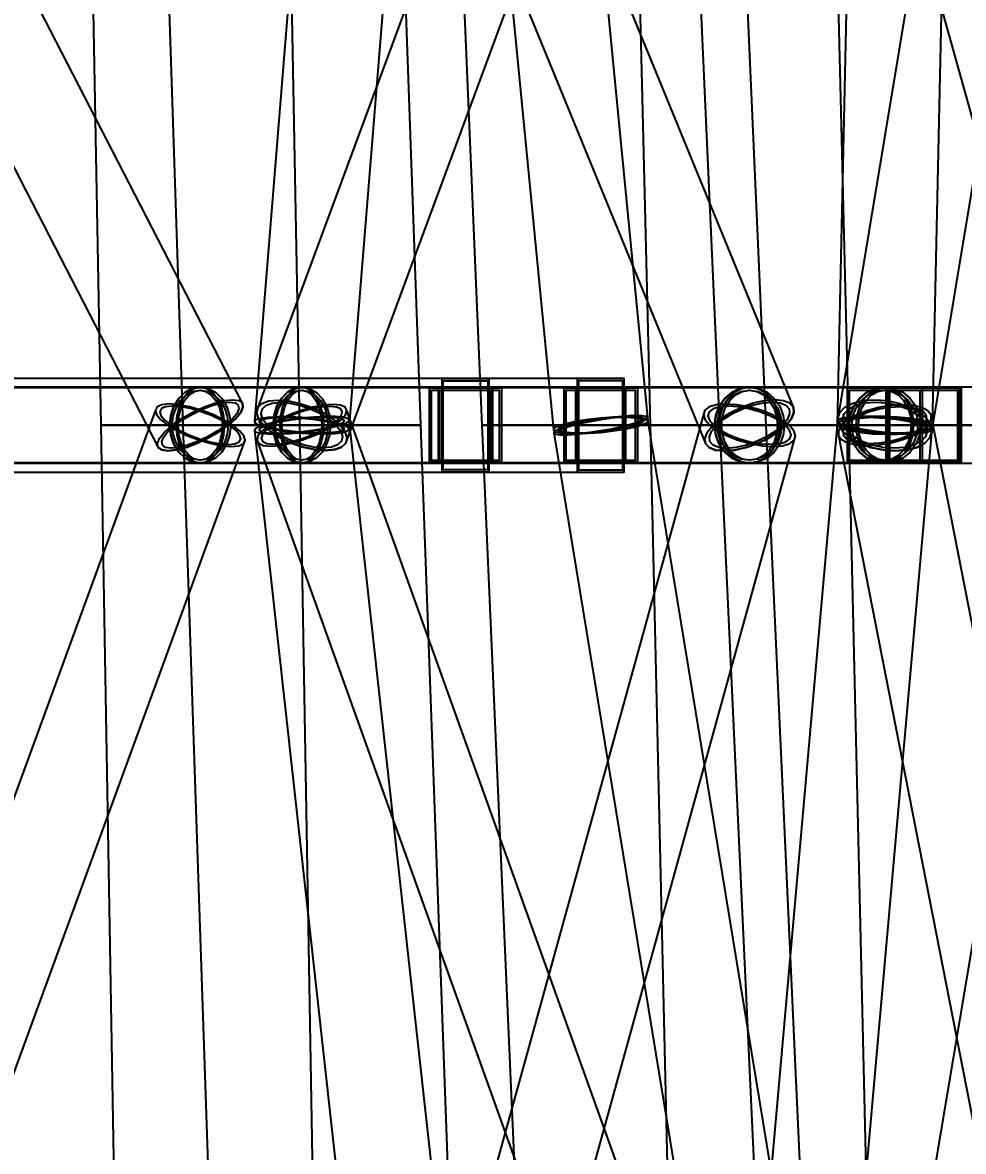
# Model space of a CAD drawing. Header units: millimetres. Extents: x -123812 to 252100, y -3000 to 639000.
# Drawn here: x 11844 to 16870, y 246119 to 252152 of the extents above; entities that cross this region are included whole.
import ezdxf

# ---------------------------------------------------------------- set-up
doc = ezdxf.new("R2010")
doc.units = ezdxf.units.MM
doc.layers.add('D-STR-DIM', color=7, linetype='Continuous', lineweight=13)
doc.layers.add('D-STR-STRC', color=7, linetype='Continuous', lineweight=25)
doc.styles.add('OpenSansCondensed-Light', font='OpenSansCondensed-Light.ttf')
doc.styles.add('TOWER_UNICODE', font='Arial Unicode.ttf')
doc.dimstyles.new('EZDXF', dxfattribs={"dimtxt": 0.25, "dimasz": 0.175, "dimexe": 0.375, "dimexo": 0.125, "dimgap": 0.1, "dimtad": 1, "dimlfac": 100, "dimzin": 12, "dimdsep": 46, "dimtxsty": 'OpenSansCondensed-Light', "dimblk": 'ARCHTICK', "dimcen": 2.5, "dimazin": 3, "dimtfac": 0.5, "dimtmove": 2, "dimatfit": 3})

# ---------------------------------------------------------------- blocks, each defined once
blk = doc.blocks.new('_ARCHTICK')
at = {"color": 0, "linetype": 'BYBLOCK', "const_width": 0.15}
blk.add_lwpolyline([(-0.5, -0.5), (0.5, 0.5)], dxfattribs=at)

msp = doc.modelspace()

# ---------------------------------------------------------------- linework, layer by layer
at = {"layer": 'D-STR-STRC'}
for points in [[(12250.2, 274976), (14679.6, 249976), (14688.2, 249967), (14713.4, 249960.2), (14753.6, 249956.1), (14806, 249955), (14867, 249957), (14932.4, 249962), (14997.8, 249969.5), (15058.8, 249979.1), (15111.2, 249990.1), (15151.4, 250001.8), (15176.6, 250013.4), (15185.2, 250024), (12755.9, 275024)], [(15104.8, 275019.9), (13082.2, 250019.9), (13090.8, 250008.3), (13116.1, 249996.1), (13156.3, 249984.2), (13208.8, 249973.4), (13269.8, 249964.3), (13335.4, 249957.7), (13400.9, 249954), (13462, 249953.4), (13514.4, 249956), (13554.7, 249961.6), (13579.9, 249969.8), (13588.6, 249980.1), (15611.2, 274980.1)], [(16743, 275005.4), (16196.2, 250005.4), (16204.9, 249992.6), (16230.3, 249980.3), (16270.6, 249969.4), (16323.2, 249960.6), (16384.4, 249954.4), (16450.2, 249951.4), (16515.9, 249951.7), (16577.1, 249955.2), (16629.7, 249961.9), (16670.1, 249971.1), (16695.5, 249982.3), (16704.1, 249994.6), (17250.9, 274994.6)], [(8705.8, 257381.8), (12568.5, 249881.8), (12587.3, 249868.2), (12620.1, 249863.5), (12664.7, 249868.2), (12718.1, 249881.8), (12776.6, 249903.5), (12836.2, 249931.8), (12892.9, 249964.7), (12942.8, 250000), (12982.5, 250035.3), (13009.3, 250068.2), (13021.4, 250096.5), (13018, 250118.2), (9155.3, 257618.2)], [(12419.3, 257402.8), (15492.7, 249902.8), (15511.6, 249881), (15545.3, 249867.2), (15591.3, 249862.6), (15646.6, 249867.2), (15707.5, 249881), (15769.6, 249902.8), (15828.9, 249931.3), (15881.3, 249964.4), (15923.2, 250000), (15951.7, 250035.6), (15965, 250068.7), (15962, 250097.2), (12888.6, 257597.2)], [(15874.7, 257595.3), (13100.5, 250095.3), (13094.3, 250067.4), (13104.6, 250034.9), (13130.5, 250000), (13170.4, 249965.1), (13221.6, 249932.6), (13280.5, 249904.7), (13343.2, 249883.3), (13405.3, 249869.9), (13462.7, 249865.3), (13511.4, 249869.9), (13548, 249883.3), (13570.2, 249904.7), (16344.4, 257404.7)], [(15299.5, 257430.9), (17394.5, 249930.9), (17411.9, 249902.3), (17444.7, 249880.4), (17490.8, 249866.6), (17547, 249861.9), (17609.5, 249866.6), (17673.9, 249880.4), (17736, 249902.3), (17791.5, 249930.9), (17836.5, 249964.2), (17868.1, 250000), (17884.1, 250035.8), (17883.3, 250069.1), (15788.4, 257569.1)], [(17444.7, 257535.3), (16198.9, 250035.3), (16205, 250000), (16227.8, 249964.7), (16265.7, 249931.8), (16316.3, 249903.5), (16375.9, 249881.8), (16440.7, 249868.2), (16506, 249863.5), (16567.6, 249868.2), (16621.2, 249881.8), (16663.1, 249903.5), (16690.5, 249931.8), (16701.5, 249964.7), (17947.3, 257464.7)], [(9024.3, 249796.8), (12793.3, 249796.8), (12826.5, 249803.7), (12857.4, 249824), (12883.9, 249856.3), (12904.3, 249898.4), (12917.1, 249947.4), (12921.5, 250000), (12917.1, 250052.6), (12904.3, 250101.6), (12883.9, 250143.7), (12857.4, 250176), (12826.5, 250196.3), (12793.3, 250203.2), (9024.3, 250203.2)], [(9385.7, 249796.8), (13335.4, 249796.8), (13365.5, 249803.7), (13393.5, 249824), (13417.5, 249856.3), (13436, 249898.4), (13447.6, 249947.4), (13451.6, 250000), (13447.6, 250052.6), (13436, 250101.6), (13417.5, 250143.7), (13393.5, 250176), (13365.5, 250196.3), (13335.4, 250203.2), (9385.7, 250203.2)], [(17638.9, 250203.2), (15727.3, 250203.2), (15679, 250196.3), (15633.9, 250176), (15595.1, 250143.7), (15565.4, 250101.6), (15546.7, 250052.6), (15540.4, 250000), (15546.7, 249947.4), (15565.4, 249898.4), (15595.1, 249856.3), (15633.9, 249824), (15679, 249803.7), (15727.3, 249796.8), (17638.9, 249796.8)], [(18000.3, 250203.2), (16450.2, 250203.2), (16400.5, 250196.3), (16354.1, 250176), (16314.3, 250143.7), (16283.8, 250101.6), (16264.6, 250052.6), (16258.1, 250000), (16264.6, 249947.4), (16283.8, 249898.4), (16314.3, 249856.3), (16354.1, 249824), (16400.5, 249803.7), (16450.2, 249796.8), (18000.3, 249796.8)], [(9379.3, 239919.8), (13033.3, 249919.8), (13026.3, 249943.3), (13003.5, 249970.6), (12966.4, 250000), (12917.5, 250029.4), (12860.1, 250056.7), (12798.1, 250080.2), (12735.8, 250098.3), (12677.5, 250109.6), (12627, 250113.5), (12587.8, 250109.6), (12562.7, 250098.3), (12553.3, 250080.2), (8899.3, 240080.2)], [(13212.3, 239943.4), (15973.4, 249943.4), (15964.1, 249970.7), (15938.6, 250000), (15898.7, 250029.3), (15847.2, 250056.6), (15787.5, 250080), (15723.6, 250098), (15660.1, 250109.3), (15601.1, 250113.1), (15550.7, 250109.3), (15512.4, 250098), (15488.7, 250080), (15481.3, 250056.6), (12720.2, 240056.6)], [(17161.5, 240078.8), (13575.8, 250078.8), (13566.7, 250096.5), (13541.9, 250107.7), (13502.9, 250111.5), (13452.6, 250107.7), (13394.3, 250096.5), (13331.9, 250078.8), (13269.8, 250055.7), (13212.2, 250028.9), (13162.9, 250000), (13125.4, 249971.1), (13102.2, 249944.3), (13094.9, 249921.2), (16680.7, 239921.2)], [(16209.5, 239971), (17889.6, 249971), (17877.6, 250000), (17849.4, 250029), (17806.7, 250056.1), (17752.7, 250079.3), (17690.9, 250097.1), (17625.5, 250108.3), (17561.1, 250112.1), (17502, 250108.3), (17452.1, 250097.1), (17415.1, 250079.3), (17393.2, 250056.1), (17388.2, 250029), (15708, 240029)], [(18658.1, 240054.4), (16697.9, 250054.4), (16680.8, 250077), (16647.9, 250094.3), (16601.6, 250105.2), (16545, 250108.9), (16481.9, 250105.2), (16416.6, 250094.3), (16353.6, 250077), (16297.3, 250054.4), (16251.3, 250028.2), (16218.9, 250000), (16202.2, 249971.8), (16202.5, 249945.6), (18162.7, 239945.6)], [(16352.2, 225027.3), (13587.9, 250027.3), (13579.3, 250036.2), (13554, 250042.7), (13513.9, 250046.2), (13461.6, 250046.6), (13400.7, 250043.8), (13335.4, 250038.1), (13270, 250029.7), (13209.1, 250019.3), (13156.8, 250007.6), (13116.7, 249995.4), (13091.5, 249983.5), (13082.9, 249972.7), (15847.2, 224972.7)], [(14492.3, 224978.3), (16703.2, 249978.3), (16694.6, 249990), (16669.3, 250002.5), (16629.1, 250014.8), (16576.7, 250026.1), (16515.7, 250035.6), (16450.2, 250042.7), (16384.7, 250046.9), (16323.7, 250047.8), (16271.2, 250045.6), (16231, 250040.2), (16205.8, 250032.1), (16197.1, 250021.7), (13986.2, 225021.7)], [(19286.1, 225040.5), (15183.1, 250040.5), (15174.6, 250047.4), (15149.5, 250051), (15109.7, 250051.2), (15057.7, 250047.9), (14997.3, 250041.3), (14932.4, 250031.9), (14867.5, 250020.4), (14807.1, 250007.4), (14755.1, 249994), (14715.3, 249980.9), (14690.2, 249969.2), (14681.7, 249959.5), (18784.8, 224959.5)]]:
    msp.add_lwpolyline(points, dxfattribs=at)
for points in [[(12123.5, 257500), (12262.1, 250000), (13324.5, 250000), (13184.5, 257500)], [(12452.2, 257500), (12699.5, 250000), (13971.2, 250000), (13704.1, 257500)], [(13980.4, 257500), (14296.6, 250000), (15568.2, 250000), (15232.3, 257500)], [(15013.4, 257500), (15196.1, 250000), (16258.6, 250000), (16074.4, 257500)], [(15483.6, 257500), (15814.3, 250000), (17086, 250000), (16735.5, 257500)], [(5244.4, 249750), (15057.4, 249750), (15057.4, 250250), (5244.4, 250250)], [(5244.4, 249750), (14334.6, 249750), (14334.6, 250250), (5244.4, 250250)], [(14084.6, 250250), (14334.6, 250250), (14334.6, 249750), (14084.6, 249750)], [(14090.6, 250238), (14328.6, 250238), (14328.6, 249762), (14090.6, 249762)], [(15057.4, 250250), (14807.4, 250250), (14807.4, 249750), (15057.4, 249750)], [(15051.4, 250238), (14813.4, 250238), (14813.4, 249762), (15051.4, 249762)], [(8020.8, 249800), (14354.1, 249800), (14354.1, 250200), (8020.8, 250200)], [(8359.6, 249800), (15065.1, 249800), (15065.1, 250200), (8359.6, 250200)], [(12630.9, 250000), (12636.4, 249947.4), (12652.6, 249898.4), (12678.4, 249856.3), (12712.1, 249824), (12751.2, 249803.7), (12793.3, 249796.8), (15727.3, 249796.8), (15769.4, 249803.7), (15808.5, 249824), (15842.2, 249856.3), (15868, 249898.4), (15884.2, 249947.4), (15889.7, 250000), (15884.2, 250052.6), (15868, 250101.6), (15842.2, 250143.7), (15808.5, 250176), (15769.4, 250196.3), (15727.3, 250203.2), (12793.3, 250203.2), (12751.2, 250196.3), (12712.1, 250176), (12678.4, 250143.7), (12652.6, 250101.6), (12636.4, 250052.6)], [(12955.7, 250000), (12950.1, 249947.4), (12933.9, 249898.4), (12908.1, 249856.3), (12874.5, 249824), (12835.3, 249803.7), (12793.3, 249796.8), (12751.2, 249803.7), (12712.1, 249824), (12678.4, 249856.3), (12652.6, 249898.4), (12636.4, 249947.4), (12630.9, 250000), (12636.4, 250052.6), (12652.6, 250101.6), (12678.4, 250143.7), (12712.1, 250176), (12751.2, 250196.3), (12793.3, 250203.2), (12835.3, 250196.3), (12874.5, 250176), (12908.1, 250143.7), (12933.9, 250101.6), (12950.1, 250052.6)], [(12942.9, 250000), (12937.8, 249951.5), (12922.8, 249906.4), (12899.1, 249867.6), (12868.1, 249837.9), (12832, 249819.2), (12793.3, 249812.8), (12754.5, 249819.2), (12718.5, 249837.9), (12687.5, 249867.6), (12663.7, 249906.4), (12648.7, 249951.5), (12643.7, 250000), (12648.7, 250048.5), (12663.7, 250093.6), (12687.5, 250132.4), (12718.5, 250162.1), (12754.5, 250180.8), (12793.3, 250187.2), (12832, 250180.8), (12868.1, 250162.1), (12899.1, 250132.4), (12922.8, 250093.6), (12937.8, 250048.5)], [(12921.5, 250000), (12917.1, 249947.4), (12904.3, 249898.4), (12883.9, 249856.3), (12857.4, 249824), (12826.5, 249803.7), (12793.3, 249796.8), (12760.1, 249803.7), (12729.1, 249824), (12702.6, 249856.3), (12682.2, 249898.4), (12669.4, 249947.4), (12665, 250000), (12669.4, 250052.6), (12682.2, 250101.6), (12702.6, 250143.7), (12729.1, 250176), (12760.1, 250196.3), (12793.3, 250203.2), (12826.5, 250196.3), (12857.4, 250176), (12883.9, 250143.7), (12904.3, 250101.6), (12917.1, 250052.6)], [(12911.4, 250000), (12907.4, 249951.5), (12895.6, 249906.4), (12876.8, 249867.6), (12852.3, 249837.9), (12823.8, 249819.2), (12793.3, 249812.8), (12762.7, 249819.2), (12734.2, 249837.9), (12709.7, 249867.6), (12690.9, 249906.4), (12679.1, 249951.5), (12675.1, 250000), (12679.1, 250048.5), (12690.9, 250093.6), (12709.7, 250132.4), (12734.2, 250162.1), (12762.7, 250180.8), (12793.3, 250187.2), (12823.8, 250180.8), (12852.3, 250162.1), (12876.8, 250132.4), (12895.6, 250093.6), (12907.4, 250048.5)], [(13181.9, 250000), (13187.2, 249947.4), (13202.5, 249898.4), (13226.9, 249856.3), (13258.7, 249824), (13295.7, 249803.7), (13335.4, 249796.8), (16450.2, 249796.8), (16489.9, 249803.7), (16526.9, 249824), (16558.7, 249856.3), (16583.1, 249898.4), (16598.4, 249947.4), (16603.6, 250000), (16598.4, 250052.6), (16583.1, 250101.6), (16558.7, 250143.7), (16526.9, 250176), (16489.9, 250196.3), (16450.2, 250203.2), (13335.4, 250203.2), (13295.7, 250196.3), (13258.7, 250176), (13226.9, 250143.7), (13202.5, 250101.6), (13187.2, 250052.6)], [(13488.8, 250000), (13483.6, 249947.4), (13468.3, 249898.4), (13443.9, 249856.3), (13412.1, 249824), (13375.1, 249803.7), (13335.4, 249796.8), (13295.7, 249803.7), (13258.7, 249824), (13226.9, 249856.3), (13202.5, 249898.4), (13187.2, 249947.4), (13181.9, 250000), (13187.2, 250052.6), (13202.5, 250101.6), (13226.9, 250143.7), (13258.7, 250176), (13295.7, 250196.3), (13335.4, 250203.2), (13375.1, 250196.3), (13412.1, 250176), (13443.9, 250143.7), (13468.3, 250101.6), (13483.6, 250052.6)], [(13476.7, 250000), (13471.9, 249951.5), (13457.8, 249906.4), (13435.3, 249867.6), (13406.1, 249837.9), (13372, 249819.2), (13335.4, 249812.8), (13298.8, 249819.2), (13264.7, 249837.9), (13235.4, 249867.6), (13213, 249906.4), (13198.8, 249951.5), (13194, 250000), (13198.8, 250048.5), (13213, 250093.6), (13235.4, 250132.4), (13264.7, 250162.1), (13298.8, 250180.8), (13335.4, 250187.2), (13372, 250180.8), (13406.1, 250162.1), (13435.3, 250132.4), (13457.8, 250093.6), (13471.9, 250048.5)], [(13451.6, 250000), (13447.6, 249947.4), (13436, 249898.4), (13417.5, 249856.3), (13393.5, 249824), (13365.5, 249803.7), (13335.4, 249796.8), (13305.3, 249803.7), (13277.3, 249824), (13253.2, 249856.3), (13234.7, 249898.4), (13223.1, 249947.4), (13219.2, 250000), (13223.1, 250052.6), (13234.7, 250101.6), (13253.2, 250143.7), (13277.3, 250176), (13305.3, 250196.3), (13335.4, 250203.2), (13365.5, 250196.3), (13393.5, 250176), (13417.5, 250143.7), (13436, 250101.6), (13447.6, 250052.6)], [(13442.4, 250000), (13438.8, 249951.5), (13428.1, 249906.4), (13411.1, 249867.6), (13388.9, 249837.9), (13363.1, 249819.2), (13335.4, 249812.8), (13307.7, 249819.2), (13281.9, 249837.9), (13259.7, 249867.6), (13242.7, 249906.4), (13232, 249951.5), (13228.3, 250000), (13232, 250048.5), (13242.7, 250093.6), (13259.7, 250132.4), (13281.9, 250162.1), (13307.7, 250180.8), (13335.4, 250187.2), (13363.1, 250180.8), (13388.9, 250162.1), (13411.1, 250132.4), (13428.1, 250093.6), (13438.8, 250048.5)], [(14017.6, 249800), (16849.5, 249800), (16849.5, 250200), (14017.6, 250200)], [(14017.6, 250200), (14401.6, 250200), (14401.6, 249800), (14017.6, 249800)], [(14029.1, 250188), (14390.1, 250188), (14390.1, 249812), (14029.1, 249812)], [(14065.1, 250200), (14354.1, 250200), (14354.1, 249800), (14065.1, 249800)], [(14073.7, 250188), (14345.4, 250188), (14345.4, 249812), (14073.7, 249812)], [(14736.5, 249800), (16853.5, 249800), (16853.5, 250200), (14736.5, 250200)], [(14736.5, 250200), (15128.3, 250200), (15128.3, 249800), (14736.5, 249800)], [(14748.2, 250188), (15116.6, 250188), (15116.6, 249812), (14748.2, 249812)], [(14799.7, 250200), (15065.1, 250200), (15065.1, 249800), (14799.7, 249800)], [(14807.7, 250188), (15057.1, 250188), (15057.1, 249812), (14807.7, 249812)], [(15914.3, 250000), (15907.9, 249947.4), (15889.3, 249898.4), (15859.6, 249856.3), (15820.8, 249824), (15775.7, 249803.7), (15727.3, 249796.8), (15679, 249803.7), (15633.9, 249824), (15595.1, 249856.3), (15565.4, 249898.4), (15546.7, 249947.4), (15540.4, 250000), (15546.7, 250052.6), (15565.4, 250101.6), (15595.1, 250143.7), (15633.9, 250176), (15679, 250196.3), (15727.3, 250203.2), (15775.7, 250196.3), (15820.8, 250176), (15859.6, 250143.7), (15889.3, 250101.6), (15907.9, 250052.6)], [(15899.6, 250000), (15893.7, 249951.5), (15876.5, 249906.4), (15849.1, 249867.6), (15813.5, 249837.9), (15771.9, 249819.2), (15727.3, 249812.8), (15682.8, 249819.2), (15641.2, 249837.9), (15605.5, 249867.6), (15578.2, 249906.4), (15561, 249951.5), (15555.1, 250000), (15561, 250048.5), (15578.2, 250093.6), (15605.5, 250132.4), (15641.2, 250162.1), (15682.8, 250180.8), (15727.3, 250187.2), (15771.9, 250180.8), (15813.5, 250162.1), (15849.1, 250132.4), (15876.5, 250093.6), (15893.7, 250048.5)], [(15889.7, 250000), (15884.2, 249947.4), (15868, 249898.4), (15842.2, 249856.3), (15808.5, 249824), (15769.4, 249803.7), (15727.3, 249796.8), (15685.3, 249803.7), (15646.1, 249824), (15612.5, 249856.3), (15586.7, 249898.4), (15570.5, 249947.4), (15565, 250000), (15570.5, 250052.6), (15586.7, 250101.6), (15612.5, 250143.7), (15646.1, 250176), (15685.3, 250196.3), (15727.3, 250203.2), (15769.4, 250196.3), (15808.5, 250176), (15842.2, 250143.7), (15868, 250101.6), (15884.2, 250052.6)], [(15877, 250000), (15871.9, 249951.5), (15856.9, 249906.4), (15833.1, 249867.6), (15802.2, 249837.9), (15766.1, 249819.2), (15727.3, 249812.8), (15688.6, 249819.2), (15652.5, 249837.9), (15621.6, 249867.6), (15597.8, 249906.4), (15582.8, 249951.5), (15577.7, 250000), (15582.8, 250048.5), (15597.8, 250093.6), (15621.6, 250132.4), (15652.5, 250162.1), (15688.6, 250180.8), (15727.3, 250187.2), (15766.1, 250180.8), (15802.2, 250162.1), (15833.1, 250132.4), (15856.9, 250093.6), (15871.9, 250048.5)], [(16250.2, 249800), (16857.5, 249800), (16857.5, 250200), (16250.2, 250200)], [(16250.2, 250200), (16650.1, 250200), (16650.1, 249800), (16250.2, 249800)], [(16642.3, 250000), (16635.7, 249947.4), (16616.5, 249898.4), (16586, 249856.3), (16546.2, 249824), (16499.9, 249803.7), (16450.2, 249796.8), (16400.5, 249803.7), (16354.1, 249824), (16314.3, 249856.3), (16283.8, 249898.4), (16264.6, 249947.4), (16258.1, 250000), (16264.6, 250052.6), (16283.8, 250101.6), (16314.3, 250143.7), (16354.1, 250176), (16400.5, 250196.3), (16450.2, 250203.2), (16499.9, 250196.3), (16546.2, 250176), (16586, 250143.7), (16616.5, 250101.6), (16635.7, 250052.6)], [(16262.2, 250188), (16638.1, 250188), (16638.1, 249812), (16262.2, 249812)], [(16627.1, 250000), (16621.1, 249951.5), (16603.4, 249906.4), (16575.3, 249867.6), (16538.7, 249837.9), (16496, 249819.2), (16450.2, 249812.8), (16404.4, 249819.2), (16361.7, 249837.9), (16325, 249867.6), (16296.9, 249906.4), (16279.2, 249951.5), (16273.2, 250000), (16279.2, 250048.5), (16296.9, 250093.6), (16325, 250132.4), (16361.7, 250162.1), (16404.4, 250180.8), (16450.2, 250187.2), (16496, 250180.8), (16538.7, 250162.1), (16575.3, 250132.4), (16603.4, 250093.6), (16621.1, 250048.5)], [(16603.6, 250000), (16598.4, 249947.4), (16583.1, 249898.4), (16558.7, 249856.3), (16526.9, 249824), (16489.9, 249803.7), (16450.2, 249796.8), (16410.5, 249803.7), (16373.4, 249824), (16341.7, 249856.3), (16317.3, 249898.4), (16302, 249947.4), (16296.7, 250000), (16302, 250052.6), (16317.3, 250101.6), (16341.7, 250143.7), (16373.4, 250176), (16410.5, 250196.3), (16450.2, 250203.2), (16489.9, 250196.3), (16526.9, 250176), (16558.7, 250143.7), (16583.1, 250101.6), (16598.4, 250052.6)], [(16591.5, 250000), (16586.7, 249951.5), (16572.6, 249906.4), (16550.1, 249867.6), (16520.9, 249837.9), (16486.8, 249819.2), (16450.2, 249812.8), (16413.6, 249819.2), (16379.5, 249837.9), (16350.2, 249867.6), (16327.7, 249906.4), (16313.6, 249951.5), (16308.8, 250000), (16313.6, 250048.5), (16327.7, 250093.6), (16350.2, 250132.4), (16379.5, 250162.1), (16413.6, 250180.8), (16450.2, 250187.2), (16486.8, 250180.8), (16520.9, 250162.1), (16550.1, 250132.4), (16572.6, 250093.6), (16586.7, 250048.5)], [(16457.6, 250200), (16857.5, 250200), (16857.5, 249800), (16457.6, 249800)], [(16461.6, 250200), (16853.5, 250200), (16853.5, 249800), (16461.6, 249800)], [(16465.5, 250200), (16849.5, 250200), (16849.5, 249800), (16465.5, 249800)], [(16469.6, 250188), (16845.5, 250188), (16845.5, 249812), (16469.6, 249812)], [(16473.3, 250188), (16841.7, 250188), (16841.7, 249812), (16473.3, 249812)], [(16477, 250188), (16838, 250188), (16838, 249812), (16477, 249812)], [(12620.1, 250000), (12669.1, 249970.6), (12726.5, 249943.3), (12788.4, 249919.8), (12850.7, 249901.7), (12909.1, 249890.4), (12959.5, 249886.5), (12998.7, 249890.4), (13023.8, 249901.7), (13033.3, 249919.8), (13026.3, 249943.3), (13003.5, 249970.6), (12966.4, 250000), (12917.5, 250029.4), (12860.1, 250056.7), (12798.1, 250080.2), (12735.8, 250098.3), (12677.5, 250109.6), (12627, 250113.5), (12587.8, 250109.6), (12562.7, 250098.3), (12553.3, 250080.2), (12560.2, 250056.7), (12583, 250029.4)], [(12942.8, 250000), (12892.9, 249964.7), (12836.2, 249931.8), (12776.6, 249903.5), (12718.1, 249881.8), (12664.7, 249868.2), (12620.1, 249863.5), (12587.3, 249868.2), (12568.5, 249881.8), (12565.1, 249903.5), (12577.2, 249931.8), (12604, 249964.7), (12643.7, 250000), (12693.6, 250035.3), (12750.3, 250068.2), (12810, 250096.5), (12868.5, 250118.2), (12921.8, 250131.8), (12966.4, 250136.5), (12999.2, 250131.8), (13018, 250118.2), (13021.4, 250096.5), (13009.3, 250068.2), (12982.5, 250035.3)], [(12637.2, 250000), (12681.3, 249973.5), (12733, 249948.8), (12788.9, 249927.7), (12845, 249911.4), (12897.7, 249901.2), (12943.2, 249897.7), (12978.5, 249901.2), (13001.1, 249911.4), (13009.6, 249927.7), (13003.4, 249948.8), (12982.8, 249973.5), (12949.4, 250000), (12905.2, 250026.5), (12853.5, 250051.2), (12797.6, 250072.3), (12741.5, 250088.6), (12688.9, 250098.8), (12643.4, 250102.3), (12608.1, 250098.8), (12585.4, 250088.6), (12576.9, 250072.3), (12583.1, 250051.2), (12603.7, 250026.5)], [(12928.1, 250000), (12883.1, 249968.2), (12832, 249938.5), (12778.2, 249913), (12725.5, 249893.4), (12677.4, 249881.1), (12637.1, 249876.9), (12607.6, 249881.1), (12590.7, 249893.4), (12587.5, 249913), (12598.4, 249938.5), (12622.6, 249968.2), (12658.4, 250000), (12703.4, 250031.8), (12754.6, 250061.5), (12808.3, 250087), (12861.1, 250106.6), (12909.2, 250118.9), (12949.4, 250123.1), (12978.9, 250118.9), (12995.9, 250106.6), (12999, 250087), (12988.1, 250061.5), (12963.9, 250031.8)], [(13540.2, 250000), (13566.2, 249965.1), (13576.4, 249932.6), (13570.2, 249904.7), (13548, 249883.3), (13511.4, 249869.9), (13462.7, 249865.3), (13405.3, 249869.9), (13343.2, 249883.3), (13280.5, 249904.7), (13221.6, 249932.6), (13170.4, 249965.1), (13130.5, 250000), (13104.6, 250034.9), (13094.3, 250067.4), (13100.5, 250095.3), (13122.7, 250116.7), (13159.4, 250130.1), (13208.1, 250134.7), (13265.4, 250130.1), (13327.6, 250116.7), (13390.2, 250095.3), (13449.2, 250067.4), (13500.3, 250034.9)], [(13162.9, 250000), (13125.4, 249971.1), (13102.2, 249944.3), (13094.9, 249921.2), (13104, 249903.5), (13128.9, 249892.3), (13167.8, 249888.5), (13218.2, 249892.3), (13276.5, 249903.5), (13338.9, 249921.2), (13401, 249944.3), (13458.6, 249971.1), (13507.8, 250000), (13545.3, 250028.9), (13568.5, 250055.7), (13575.8, 250078.8), (13566.7, 250096.5), (13541.9, 250107.7), (13502.9, 250111.5), (13452.6, 250107.7), (13394.3, 250096.5), (13331.9, 250078.8), (13269.8, 250055.7), (13212.2, 250028.9)], [(13520.1, 250000), (13543.5, 249968.6), (13552.7, 249939.3), (13547.1, 249914.1), (13527.1, 249894.8), (13494, 249882.7), (13450.1, 249878.5), (13398.4, 249882.7), (13342.4, 249894.8), (13285.9, 249914.1), (13232.8, 249939.3), (13186.7, 249968.6), (13150.7, 250000), (13127.3, 250031.4), (13118, 250060.7), (13123.6, 250085.9), (13143.6, 250105.2), (13176.7, 250117.3), (13220.6, 250121.5), (13272.3, 250117.3), (13328.3, 250105.2), (13384.8, 250085.9), (13438, 250060.7), (13484.1, 250031.4)], [(13179.9, 250000), (13146.1, 249974), (13125.2, 249949.7), (13118.6, 249928.9), (13126.8, 249913), (13149.2, 249902.9), (13184.3, 249899.5), (13229.7, 249902.9), (13282.3, 249913), (13338.5, 249928.9), (13394.5, 249949.7), (13446.5, 249974), (13490.9, 250000), (13524.7, 250026), (13545.6, 250050.3), (13552.1, 250071.1), (13543.9, 250087), (13521.5, 250097.1), (13486.4, 250100.5), (13441.1, 250097.1), (13388.5, 250087), (13332.2, 250071.1), (13276.3, 250050.3), (13224.3, 250026)], [(15516.1, 250000), (15556, 249970.7), (15607.5, 249943.4), (15667.2, 249920), (15731.1, 249902), (15794.6, 249890.7), (15853.6, 249886.9), (15904, 249890.7), (15942.3, 249902), (15966, 249920), (15973.4, 249943.4), (15964.1, 249970.7), (15938.6, 250000), (15898.7, 250029.3), (15847.2, 250056.6), (15787.5, 250080), (15723.6, 250098), (15660.1, 250109.3), (15601.1, 250113.1), (15550.7, 250109.3), (15512.4, 250098), (15488.7, 250080), (15481.3, 250056.6), (15490.6, 250029.3)], [(15923.2, 250000), (15881.3, 249964.4), (15828.9, 249931.3), (15769.6, 249902.8), (15707.5, 249881), (15646.6, 249867.2), (15591.3, 249862.6), (15545.3, 249867.2), (15511.6, 249881), (15492.7, 249902.8), (15489.7, 249931.3), (15503, 249964.4), (15531.5, 250000), (15573.4, 250035.6), (15625.8, 250068.7), (15685.1, 250097.2), (15747.2, 250119), (15808.1, 250132.8), (15863.4, 250137.4), (15909.4, 250132.8), (15943.1, 250119), (15962, 250097.2), (15965, 250068.7), (15951.7, 250035.6)], [(15536.9, 250000), (15572.8, 249973.6), (15619.3, 249949), (15673.2, 249927.9), (15730.7, 249911.7), (15788, 249901.5), (15841.2, 249898), (15886.6, 249901.5), (15921.2, 249911.7), (15942.5, 249927.9), (15949.2, 249949), (15940.8, 249973.6), (15917.8, 250000), (15881.9, 250026.4), (15835.4, 250051), (15781.5, 250072.1), (15724, 250088.3), (15666.7, 250098.5), (15613.5, 250102), (15568.1, 250098.5), (15533.5, 250088.3), (15512.2, 250072.1), (15505.5, 250051), (15513.9, 250026.4)], [(15903.9, 250000), (15866.2, 249967.9), (15818.9, 249938), (15765.5, 249912.4), (15709.4, 249892.7), (15654.6, 249880.3), (15604.7, 249876.1), (15563.2, 249880.3), (15532.9, 249892.7), (15515.8, 249912.4), (15513.1, 249938), (15525.1, 249967.9), (15550.8, 250000), (15588.5, 250032.1), (15635.8, 250062), (15689.2, 250087.6), (15745.3, 250107.3), (15800.1, 250119.7), (15850, 250123.9), (15891.5, 250119.7), (15921.8, 250107.3), (15938.9, 250087.6), (15941.6, 250062), (15929.6, 250032.1)], [(16695.4, 250000), (16701.5, 249964.7), (16690.5, 249931.8), (16663.1, 249903.5), (16621.2, 249881.8), (16567.6, 249868.2), (16506, 249863.5), (16440.7, 249868.2), (16375.9, 249881.8), (16316.3, 249903.5), (16265.7, 249931.8), (16227.8, 249964.7), (16205, 250000), (16198.9, 250035.3), (16209.9, 250068.2), (16237.3, 250096.5), (16279.2, 250118.2), (16332.8, 250131.8), (16394.3, 250136.5), (16459.7, 250131.8), (16524.4, 250118.2), (16584.1, 250096.5), (16634.6, 250068.2), (16672.6, 250035.3)], [(16218.9, 250000), (16202.2, 249971.8), (16202.5, 249945.6), (16219.6, 249923), (16252.4, 249905.7), (16298.7, 249894.8), (16355.4, 249891.1), (16418.5, 249894.8), (16483.7, 249905.7), (16546.7, 249923), (16603.1, 249945.6), (16649.1, 249971.8), (16681.5, 250000), (16698.1, 250028.2), (16697.9, 250054.4), (16680.8, 250077), (16647.9, 250094.3), (16601.6, 250105.2), (16545, 250108.9), (16481.9, 250105.2), (16416.6, 250094.3), (16353.6, 250077), (16297.3, 250054.4), (16251.3, 250028.2)], [(16671.3, 250000), (16676.8, 249968.2), (16666.8, 249938.5), (16642.1, 249913), (16604.3, 249893.4), (16556, 249881.1), (16500.5, 249877), (16441.6, 249881.1), (16383.2, 249893.4), (16329.5, 249913), (16283.9, 249938.5), (16249.7, 249968.2), (16229.1, 250000), (16223.6, 250031.8), (16233.5, 250061.5), (16258.2, 250087), (16296, 250106.6), (16344.3, 250118.9), (16399.8, 250123), (16458.8, 250118.9), (16517.1, 250106.6), (16570.9, 250087), (16616.5, 250061.5), (16650.7, 250031.8)], [(16241.6, 250000), (16226.6, 249974.6), (16226.8, 249950.9), (16242.3, 249930.6), (16271.9, 249915), (16313.6, 249905.2), (16364.7, 249901.8), (16421.6, 249905.2), (16480.4, 249915), (16537.2, 249930.6), (16588, 249950.9), (16629.5, 249974.6), (16658.7, 250000), (16673.7, 250025.4), (16673.5, 250049.1), (16658.1, 250069.4), (16628.5, 250085), (16586.7, 250094.8), (16535.6, 250098.2), (16478.8, 250094.8), (16419.9, 250085), (16363.1, 250069.4), (16312.3, 250049.1), (16270.9, 250025.4)], [(13335.4, 249957.7), (13269.8, 249964.3), (13208.8, 249973.4), (13156.3, 249984.2), (13116.1, 249996.1), (13090.8, 250008.3), (13082.2, 250019.9), (13090.8, 250030.2), (13116.1, 250038.4), (13156.3, 250044), (13208.8, 250046.6), (13269.8, 250046), (13335.4, 250042.3), (13400.9, 250035.7), (13462, 250026.6), (13514.4, 250015.8), (13554.7, 250003.9), (13579.9, 249991.7), (13588.6, 249980.1), (13579.9, 249969.8), (13554.7, 249961.6), (13514.4, 249956), (13462, 249953.4), (13400.9, 249954)], [(13335.4, 250038.1), (13270, 250029.7), (13209.1, 250019.3), (13156.8, 250007.6), (13116.7, 249995.4), (13091.5, 249983.5), (13082.9, 249972.7), (13091.5, 249963.8), (13116.7, 249957.3), (13156.8, 249953.8), (13209.1, 249953.4), (13270, 249956.2), (13335.4, 249961.9), (13400.7, 249970.3), (13461.6, 249980.7), (13513.9, 249992.4), (13554, 250004.6), (13579.3, 250016.5), (13587.9, 250027.3), (13579.3, 250036.2), (13554, 250042.7), (13513.9, 250046.2), (13461.6, 250046.6), (13400.7, 250043.8)], [(13335.4, 249961.9), (13276.3, 249967.8), (13221.2, 249976), (13174, 249985.8), (13137.7, 249996.5), (13114.9, 250007.5), (13107.1, 250018), (13114.9, 250027.2), (13137.7, 250034.6), (13174, 250039.6), (13221.2, 250042), (13276.3, 250041.5), (13335.4, 250038.1), (13394.5, 250032.2), (13449.5, 250024), (13496.8, 250014.2), (13533.1, 250003.5), (13555.9, 249992.5), (13563.7, 249982), (13555.9, 249972.8), (13533.1, 249965.4), (13496.8, 249960.4), (13449.5, 249958), (13394.5, 249958.5)], [(13335.4, 250034.3), (13276.5, 250026.8), (13221.6, 250017.4), (13174.4, 250006.9), (13138.2, 249995.9), (13115.5, 249985.1), (13107.7, 249975.4), (13115.5, 249967.3), (13138.2, 249961.5), (13174.4, 249958.3), (13221.6, 249958), (13276.5, 249960.5), (13335.4, 249965.7), (13394.3, 249973.2), (13449.2, 249982.6), (13496.3, 249993.1), (13532.5, 250004.1), (13555.3, 250014.9), (13563, 250024.6), (13555.3, 250032.7), (13532.5, 250038.5), (13496.3, 250041.7), (13449.2, 250042), (13394.3, 250039.5)], [(14932.4, 250038), (14867, 250030.5), (14806, 250020.9), (14753.6, 250009.9), (14713.4, 249998.2), (14688.2, 249986.6), (14679.6, 249976), (14688.2, 249967), (14713.4, 249960.2), (14753.6, 249956.1), (14806, 249955), (14867, 249957), (14932.4, 249962), (14997.8, 249969.5), (15058.8, 249979.1), (15111.2, 249990.1), (15151.4, 250001.8), (15176.6, 250013.4), (15185.2, 250024), (15176.6, 250033), (15151.4, 250039.8), (15111.2, 250043.9), (15058.8, 250045), (14997.8, 250043)], [(14932.4, 250031.9), (14867.5, 250020.4), (14807.1, 250007.4), (14755.1, 249994), (14715.3, 249980.9), (14690.2, 249969.2), (14681.7, 249959.5), (14690.2, 249952.6), (14715.3, 249949), (14755.1, 249948.8), (14807.1, 249952.1), (14867.5, 249958.7), (14932.4, 249968.1), (14997.3, 249979.6), (15057.7, 249992.6), (15109.7, 250006), (15149.5, 250019.1), (15174.6, 250030.8), (15183.1, 250040.5), (15174.6, 250047.4), (15149.5, 250051), (15109.7, 250051.2), (15057.7, 250047.9), (14997.3, 250041.3)], [(14932.4, 250034.3), (14873.4, 250027.5), (14818.4, 250018.9), (14771.2, 250008.9), (14735, 249998.4), (14712.2, 249988), (14704.5, 249978.3), (14712.2, 249970.2), (14735, 249964.1), (14771.2, 249960.4), (14818.4, 249959.5), (14873.4, 249961.3), (14932.4, 249965.7), (14991.4, 249972.5), (15046.4, 249981.1), (15093.6, 249991.1), (15129.8, 250001.6), (15152.6, 250012), (15160.4, 250021.7), (15152.6, 250029.8), (15129.8, 250035.9), (15093.6, 250039.6), (15046.4, 250040.5), (14991.4, 250038.7)], [(14932.4, 250028.8), (14873.9, 250018.4), (14819.4, 250006.7), (14772.6, 249994.5), (14736.7, 249982.8), (14714.1, 249972.2), (14706.4, 249963.5), (14714.1, 249957.3), (14736.7, 249954), (14772.6, 249953.8), (14819.4, 249956.8), (14873.9, 249962.7), (14932.4, 249971.2), (14990.9, 249981.6), (15045.4, 249993.3), (15092.2, 250005.5), (15128.1, 250017.2), (15150.7, 250027.8), (15158.4, 250036.5), (15150.7, 250042.7), (15128.1, 250046), (15092.2, 250046.2), (15045.4, 250043.2), (14990.9, 250037.3)], [(16450.2, 249951.4), (16384.4, 249954.4), (16323.2, 249960.6), (16270.6, 249969.4), (16230.3, 249980.3), (16204.9, 249992.6), (16196.2, 250005.4), (16204.9, 250017.7), (16230.3, 250028.9), (16270.6, 250038.1), (16323.2, 250044.8), (16384.4, 250048.3), (16450.2, 250048.6), (16515.9, 250045.6), (16577.1, 250039.4), (16629.7, 250030.6), (16670.1, 250019.7), (16695.5, 250007.4), (16704.1, 249994.6), (16695.5, 249982.3), (16670.1, 249971.1), (16629.7, 249961.9), (16577.1, 249955.2), (16515.9, 249951.7)], [(16450.2, 249957.3), (16384.7, 249964.4), (16323.7, 249973.9), (16271.2, 249985.2), (16231, 249997.5), (16205.8, 250010), (16197.1, 250021.7), (16205.8, 250032.1), (16231, 250040.2), (16271.2, 250045.6), (16323.7, 250047.8), (16384.7, 250046.9), (16450.2, 250042.7), (16515.7, 250035.6), (16576.7, 250026.1), (16629.1, 250014.8), (16669.3, 250002.5), (16694.6, 249990), (16703.2, 249978.3), (16694.6, 249967.9), (16669.3, 249959.8), (16629.1, 249954.4), (16576.7, 249952.2), (16515.7, 249953.1)], [(16450.2, 249956.2), (16390.9, 249958.9), (16335.7, 249964.5), (16288.3, 249972.4), (16251.9, 249982.3), (16229, 249993.3), (16221.2, 250004.8), (16229, 250016), (16251.9, 250026.1), (16288.3, 250034.4), (16335.7, 250040.4), (16390.9, 250043.6), (16450.2, 250043.8), (16509.4, 250041.1), (16564.6, 250035.5), (16612.1, 250027.6), (16648.4, 250017.7), (16671.3, 250006.7), (16679.1, 249995.2), (16671.3, 249984), (16648.4, 249973.9), (16612.1, 249965.6), (16564.6, 249959.6), (16509.4, 249956.4)], [(16450.2, 249961.5), (16391.1, 249967.9), (16336.1, 249976.5), (16288.9, 249986.7), (16252.6, 249997.7), (16229.8, 250009), (16222, 250019.6), (16229.8, 250028.9), (16252.6, 250036.2), (16288.9, 250041.1), (16336.1, 250043.1), (16391.1, 250042.2), (16450.2, 250038.5), (16509.2, 250032.1), (16564.2, 250023.5), (16611.5, 250013.3), (16647.7, 250002.3), (16670.5, 249991), (16678.3, 249980.4), (16670.5, 249971.1), (16647.7, 249963.8), (16611.5, 249958.9), (16564.2, 249956.9), (16509.2, 249957.8)], [(12262.1, 250000), (12434.1, 240000), (13498.4, 240000), (13324.5, 250000)], [(13324.5, 250000), (13306.4, 250000), (13253.3, 250000), (13168.9, 250000), (13058.9, 250000), (12930.7, 250000), (12793.3, 250000), (12655.8, 250000), (12527.7, 250000), (12417.6, 250000), (12333.2, 250000), (12280.2, 250000), (12262.1, 250000), (12280.2, 250000), (12333.2, 250000), (12417.6, 250000), (12527.7, 250000), (12655.8, 250000), (12793.3, 250000), (12930.7, 250000), (13058.9, 250000), (13168.9, 250000), (13253.3, 250000), (13306.4, 250000)], [(12699.5, 250000), (13039, 240000), (14337.1, 240000), (13971.2, 250000)], [(13971.2, 250000), (13949.6, 250000), (13886, 250000), (13785, 250000), (13653.3, 250000), (13499.9, 250000), (13335.4, 250000), (13170.8, 250000), (13017.5, 250000), (12885.8, 250000), (12784.7, 250000), (12721.2, 250000), (12699.5, 250000), (12721.2, 250000), (12784.7, 250000), (12885.8, 250000), (13017.5, 250000), (13170.8, 250000), (13335.4, 250000), (13499.9, 250000), (13653.3, 250000), (13785, 250000), (13886, 250000), (13949.6, 250000)], [(14296.6, 250000), (14734.9, 240000), (16033, 240000), (15568.2, 250000)], [(15568.2, 250000), (15546.6, 250000), (15483.1, 250000), (15382, 250000), (15250.3, 250000), (15097, 250000), (14932.4, 250000), (14767.8, 250000), (14614.5, 250000), (14482.8, 250000), (14381.7, 250000), (14318.2, 250000), (14296.6, 250000), (14318.2, 250000), (14381.7, 250000), (14482.8, 250000), (14614.5, 250000), (14767.8, 250000), (14932.4, 250000), (15097, 250000), (15250.3, 250000), (15382, 250000), (15483.1, 250000), (15546.6, 250000)], [(15196.1, 250000), (15426.6, 240000), (16490.9, 240000), (16258.6, 250000)], [(16258.6, 250000), (16240.5, 250000), (16187.4, 250000), (16103, 250000), (15993, 250000), (15864.8, 250000), (15727.3, 250000), (15589.9, 250000), (15461.7, 250000), (15351.7, 250000), (15267.3, 250000), (15214.2, 250000), (15196.1, 250000), (15214.2, 250000), (15267.3, 250000), (15351.7, 250000), (15461.7, 250000), (15589.9, 250000), (15727.3, 250000), (15864.8, 250000), (15993, 250000), (16103, 250000), (16187.4, 250000), (16240.5, 250000)], [(15814.3, 250000), (16272, 240000), (17570.2, 240000), (17086, 250000)], [(17086, 250000), (17064.4, 250000), (17000.8, 250000), (16899.8, 250000), (16768.1, 250000), (16614.7, 250000), (16450.2, 250000), (16285.6, 250000), (16132.2, 250000), (16000.6, 250000), (15899.5, 250000), (15836, 250000), (15814.3, 250000), (15836, 250000), (15899.5, 250000), (16000.6, 250000), (16132.2, 250000), (16285.6, 250000), (16450.2, 250000), (16614.7, 250000), (16768.1, 250000), (16899.8, 250000), (17000.8, 250000), (17064.4, 250000)]]:
    msp.add_lwpolyline(points, close=True, dxfattribs=at)

# ---------------------------------------------------------------- dimensions: what is measured, and where the dimension line sits
at = {"layer": 'D-STR-DIM'}
for base, p2 in [((187000, 0), (0, 450000)), ((250000, 0), (0, 375000)), ((124000, 0), (0, 350000))]:
    msp.add_linear_dim(base=base, p1=(0, 0), p2=p2, angle=90, dimstyle='EZDXF', override={"dimtxt": 8400, "dimasz": 3750, "dimexe": 2100, "dimexo": 1800, "dimgap": 2100, "dimtad": 1, "dimdec": 0, "dimlfac": 1, "dimlunit": 2, "dimtxsty": 'TOWER_UNICODE', "dimclrd": 7, "dimclre": 7, "dimclrt": 7}, dxfattribs=at).render()

doc.saveas('drawing.dxf')
